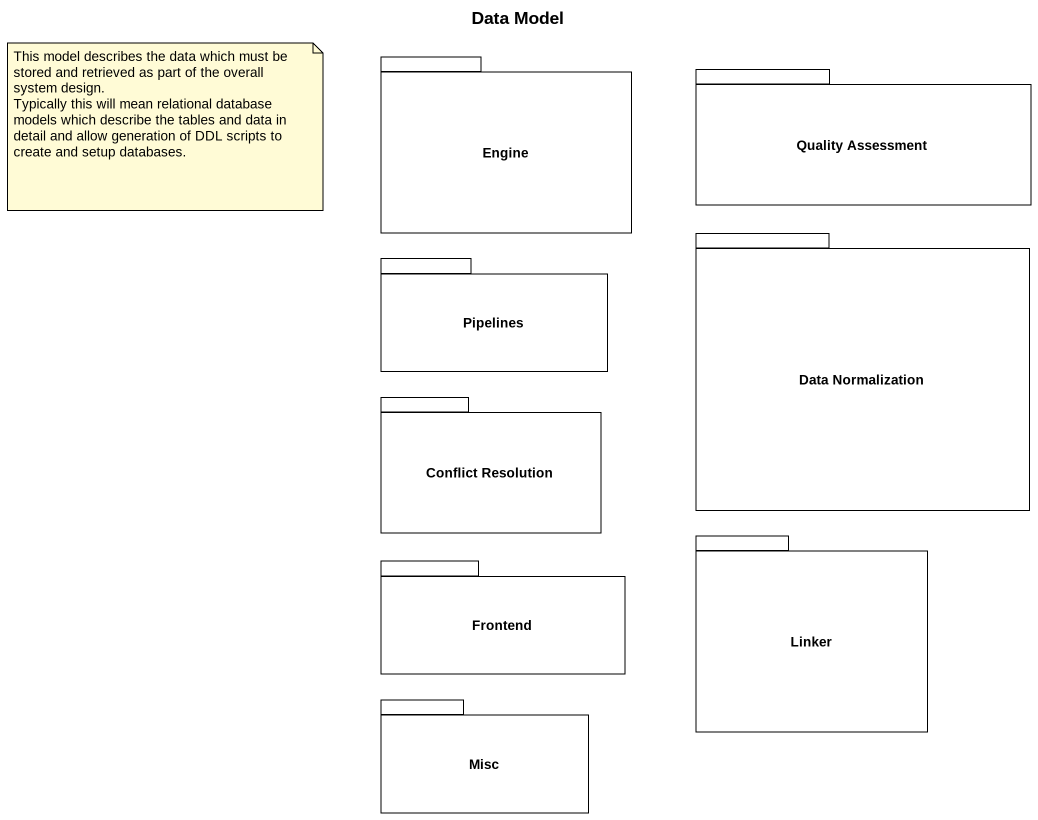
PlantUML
@startuml
title Data Model
package Engine {
}
package "Quality Assessment" as Quality_Assessment {
}
package Pipelines {
}
package "Data Normalization" as Data_Normalization {
}
package "Conflict Resolution" as Conflict_Resolution {
}
package Linker {
}
package Frontend {
}
package Misc {
}
note as N1
  This model describes the data which must be stored and retrieved as part of the overall system design.
  Typically this will mean relational database models which describe the tables and data in detail and allow generation of DDL scripts to create and setup databases.
end note
@enduml
